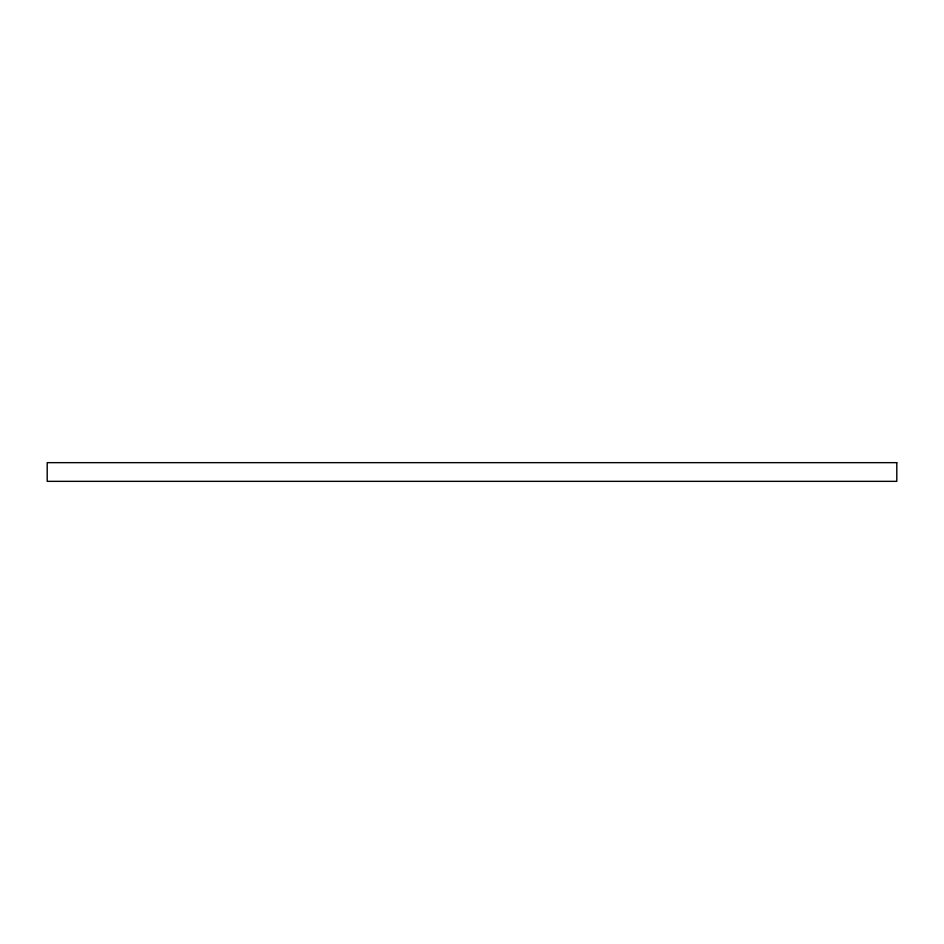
<?xml version="1.0" encoding="UTF-8"?>
<svg xmlns="http://www.w3.org/2000/svg" width="944" height="944" viewBox="0 0 944 944"><rect width="100%" height="100%" fill="white"/><g stroke="black" fill="none" stroke-linecap="round" stroke-linejoin="round"><path stroke-width="1.42" d="M896.8 462.654L47.2 462.654L47.2 481.346L896.8 481.346L896.8 462.654"/></g></svg>
